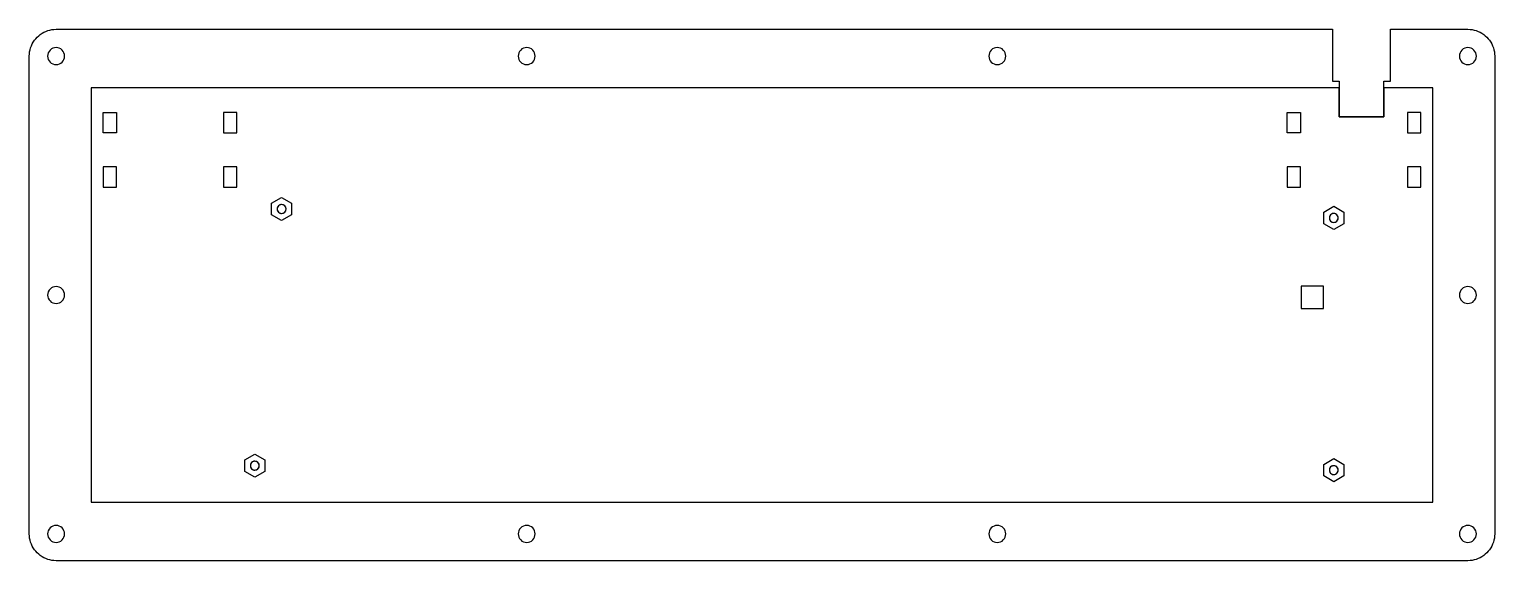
# Model space of a CAD drawing. Extents: x 5 to 334, y 4 to 123.
import ezdxf

# ---------------------------------------------------------------- set-up
doc = ezdxf.new("R2010")
doc.units = 0
doc.layers.get('0').update_dxf_attribs({"linetype": 'CONTINUOUS'})

msp = doc.modelspace()

# ---------------------------------------------------------------- linework, layer by layer
at = {"color": 7}
for p, q in [((6.758236, 121.367244), (7.103967, 121.687637)), ((7.103967, 121.687637), (7.47396, 121.979609)), ((7.47396, 121.979609), (7.866205, 122.240575)), ((7.866205, 122.240575), (8.277024, 122.471569)), ((8.277024, 122.471569), (8.703876, 122.668456)), ((8.703876, 122.668456), (9.146206, 122.831754)), ((9.146206, 122.831754), (9.59994, 122.959394)), ((9.59994, 122.959394), (10.061929, 123.051378)), ((10.061929, 123.051378), (10.530109, 123.106672)), ((10.530109, 123.106672), (10.999851, 123.125275)), ((10.999851, 123.125275), (297.42733, 123.125275)), ((297.42733, 123.125275), (297.42733, 111.500145)), ((310.42756, 111.500146), (310.42756, 123.125276)), ((310.42756, 123.125276), (327.80118, 123.125276)), ((327.80118, 123.125276), (328.27195, 123.106673)), ((328.27195, 123.106673), (328.74014, 123.051379)), ((328.74014, 123.051379), (329.20213, 122.959395)), ((329.20213, 122.959395), (329.65585, 122.831754)), ((329.65585, 122.831754), (330.0982, 122.668457)), ((330.0982, 122.668457), (330.52505, 122.471569)), ((330.52505, 122.471569), (330.93587, 122.240576)), ((330.93587, 122.240576), (331.3281, 121.97961)), ((331.3281, 121.97961), (331.6981, 121.687638)), ((331.6981, 121.687638), (332.04382, 121.367244)), ((5.07411, 118.063569), (5.166106, 118.525557)), ((5.166106, 118.525557), (5.294243, 118.979276)), ((5.294243, 118.979276), (5.457042, 119.421626)), ((5.457042, 119.421626), (5.653918, 119.848473)), ((5.653918, 119.848473), (5.884926, 120.259301)), ((5.884926, 120.259301), (6.145884, 120.651525)), ((6.145884, 120.651525), (6.437852, 121.021528)), ((6.437852, 121.021528), (6.758236, 121.367244)), ((332.04382, 121.367244), (332.36421, 121.021529)), ((332.36421, 121.021529), (332.65618, 120.651525)), ((332.65618, 120.651525), (332.91715, 120.259301)), ((332.91715, 120.259301), (333.14814, 119.848474)), ((333.14814, 119.848474), (333.34503, 119.421626)), ((333.34503, 119.421626), (333.50781, 118.979276)), ((333.50781, 118.979276), (333.63597, 118.525557)), ((333.63597, 118.525557), (333.72797, 118.06357)), ((5.000291, 117.124609), (5.018812, 117.595381)), ((5.000291, 9.87431), (5.000291, 117.124609)), ((5.018812, 117.595381), (5.07411, 118.063569)), ((333.72797, 118.06357), (333.78327, 117.595381)), ((333.78327, 117.595381), (333.80087, 117.125643)), ((333.80087, 117.125643), (333.80187, 9.87431)), ((297.42733, 111.500145), (298.92749, 111.500145)), ((298.92749, 111.500145), (298.92749, 103.500117)), ((308.9274, 103.500117), (308.9274, 111.500146)), ((308.9274, 111.500146), (310.42756, 111.500146)), ((298.92749, 103.500117), (300.45401, 103.500117)), ((300.45401, 103.500117), (307.40088, 103.500117)), ((307.40088, 103.500117), (308.9274, 103.500117)), ((5.018812, 9.40354), (5.000291, 9.87431)), ((333.80187, 9.87431), (333.78327, 9.40354)), ((5.07411, 8.93535), (5.018812, 9.40354)), ((5.166106, 8.47336), (5.07411, 8.93535)), ((5.294243, 8.01964), (5.166106, 8.47336)), ((5.457042, 7.57729), (5.294243, 8.01964)), ((5.653918, 7.15044), (5.457042, 7.57729)), ((5.884926, 6.73962), (5.653918, 7.15044)), ((6.145884, 6.34739), (5.884926, 6.73962)), ((332.91715, 6.73962), (332.65618, 6.34739)), ((333.14814, 7.15044), (332.91715, 6.73962)), ((333.34503, 7.57729), (333.14814, 7.15044)), ((333.50781, 8.01964), (333.34503, 7.57729)), ((333.63597, 8.47336), (333.50781, 8.01964)), ((333.72797, 8.93535), (333.63597, 8.47336)), ((333.78327, 9.40354), (333.72797, 8.93535)), ((6.437852, 5.97739), (6.145884, 6.34739)), ((6.758236, 5.63167), (6.437852, 5.97739)), ((7.103967, 5.31128), (6.758236, 5.63167)), ((7.47396, 5.01931), (7.103967, 5.31128)), ((7.866205, 4.75834), (7.47396, 5.01931)), ((8.277024, 4.52735), (7.866205, 4.75834)), ((8.703876, 4.33046), (8.277024, 4.52735)), ((9.146206, 4.16768), (8.703876, 4.33046)), ((9.59994, 4.03952), (9.146206, 4.16768)), ((10.061929, 3.94752), (9.59994, 4.03952)), ((10.530109, 3.89222), (10.061929, 3.94752)), ((10.999851, 3.87462), (10.530109, 3.89222)), ((327.80118, 3.87462), (10.999851, 3.87462)), ((328.27195, 3.89222), (327.80118, 3.87462)), ((328.74014, 3.94752), (328.27195, 3.89222)), ((329.20213, 4.03952), (328.74014, 3.94752)), ((329.65585, 4.16768), (329.20213, 4.03952)), ((330.0982, 4.33046), (329.65585, 4.16768)), ((330.52505, 4.52735), (330.0982, 4.33046)), ((330.93587, 4.75834), (330.52505, 4.52735)), ((331.3281, 5.01931), (330.93587, 4.75834)), ((331.6981, 5.31128), (331.3281, 5.01931)), ((332.04382, 5.63167), (331.6981, 5.31128)), ((332.36421, 5.97739), (332.04382, 5.63167)), ((332.65618, 6.34739), (332.36421, 5.97739))]:
    msp.add_line(p, q, dxfattribs=at)
at = {"color": 3}
for p, q in [((9.10006, 117.124497), (9.10006, 117.124497)), ((114.70106, 117.124497), (114.70106, 117.124497)), ((220.30106, 117.124497), (220.30106, 117.124497)), ((220.30106, 117.124497), (220.30106, 117.124497)), ((325.90156, 117.125497), (325.90156, 117.125497)), ((21.57983, 99.905406), (21.57983, 104.455276)), ((21.57983, 104.455276), (24.57965, 104.455275)), ((24.57965, 104.455275), (24.57965, 99.905406)), ((51.58006, 104.455276), (48.58025, 104.455275)), ((48.58025, 104.455275), (48.58025, 99.905406)), ((51.58006, 99.905406), (51.58006, 104.455276)), ((287.222002, 99.905406), (287.222002, 104.455276)), ((287.222002, 104.455276), (290.221822, 104.455275)), ((290.221822, 104.455275), (290.221822, 99.905406)), ((317.222232, 104.455276), (314.222422, 104.455275)), ((314.222422, 104.455275), (314.222422, 99.905406)), ((317.222232, 99.905406), (317.222232, 104.455276)), ((24.57965, 99.905406), (21.57983, 99.905406)), ((48.58025, 99.905406), (51.58006, 99.905406)), ((290.221822, 99.905406), (287.222002, 99.905406)), ((314.222422, 99.905406), (317.222232, 99.905406)), ((24.57965, 92.242406), (21.57983, 92.242406)), ((21.57983, 92.242406), (21.57983, 87.692406)), ((24.57965, 87.692406), (24.57965, 92.242406)), ((51.58006, 92.242406), (48.58025, 92.242406)), ((48.58025, 92.242406), (48.58025, 87.692406)), ((51.58006, 87.692406), (51.58006, 92.242406)), ((290.221822, 92.242406), (287.222002, 92.242406)), ((287.222002, 92.242406), (287.222002, 87.692406)), ((290.221822, 87.692406), (290.221822, 92.242406)), ((317.222232, 92.242406), (314.222422, 92.242406)), ((314.222422, 92.242406), (314.222422, 87.692406)), ((317.222232, 87.692406), (317.222232, 92.242406)), ((21.57983, 87.692406), (24.57965, 87.692406)), ((48.58025, 87.692406), (51.58006, 87.692406)), ((287.222002, 87.692406), (290.221822, 87.692406)), ((314.222422, 87.692406), (317.222232, 87.692406)), ((60.60086, 82.800151), (60.60086, 82.800151)), ((296.70085, 80.800151), (296.70085, 80.800151)), ((9.10006, 63.499497), (9.10006, 63.499497)), ((295.40106, 65.500001), (290.40106, 65.500001)), ((290.40106, 65.500001), (290.40106, 60.500001)), ((295.40106, 60.500001), (295.40106, 65.500001)), ((325.90156, 63.499497), (325.90156, 63.499497)), ((290.40106, 60.500001), (295.40106, 60.500001)), ((54.60086, 25.200149), (54.60086, 25.200149)), ((296.70085, 24.200149), (296.70085, 24.200149)), ((9.10006, 9.8745), (9.10006, 9.8745)), ((114.70106, 9.8745), (114.70106, 9.8745)), ((220.30106, 9.8745), (220.30106, 9.8745)), ((325.90156, 9.8745), (325.90156, 9.8745))]:
    msp.add_line(p, q, dxfattribs=at)
at = {"color": 6}
for p, q in [((18.901172, 109.999979), (18.901172, 16.999972)), ((298.92749, 109.999979), (18.901172, 109.999979)), ((18.901172, 109.999979), (18.901172, 109.999979)), ((298.92749, 103.500117), (298.92749, 109.999979)), ((319.900878, 109.999979), (308.92739, 109.999979)), ((308.92739, 109.999979), (308.92739, 103.500117)), ((319.900878, 16.999972), (319.900878, 109.999979)), ((308.92739, 103.500117), (298.92749, 103.500117)), ((18.901172, 16.999972), (319.900878, 16.999972))]:
    msp.add_line(p, q, dxfattribs=at)
at = {"color": 5}
for p, q in [((59.35108, 84.099403), (61.60107, 85.398032)), ((59.35108, 81.501112), (59.35108, 84.099403)), ((61.60107, 85.398032), (63.85106, 84.099403)), ((61.60107, 83.800196), (61.60107, 83.800196)), ((63.85106, 84.099403), (63.85106, 81.501112)), ((295.45107, 82.099403), (297.70106, 83.398032)), ((297.70106, 83.398032), (299.95105, 82.099403)), ((61.60107, 80.201967), (59.35108, 81.501112)), ((63.85106, 81.501112), (61.60107, 80.201967)), ((295.45107, 79.501112), (295.45107, 82.099403)), ((297.70106, 78.201967), (295.45107, 79.501112)), ((297.70106, 81.800196), (297.70106, 81.800196)), ((299.95105, 79.501112), (297.70106, 78.201967)), ((299.95105, 82.099403), (299.95105, 79.501112)), ((53.35108, 26.499401), (55.60107, 27.79803)), ((53.35108, 23.90111), (53.35108, 26.499401)), ((55.60107, 27.79803), (57.85106, 26.499401)), ((57.85106, 26.499401), (57.85106, 23.90111)), ((295.45107, 25.499401), (297.70106, 26.79803)), ((297.70106, 26.79803), (299.95105, 25.499401)), ((55.60107, 22.601965), (53.35108, 23.90111)), ((55.60107, 26.200194), (55.60107, 26.200194)), ((57.85106, 23.90111), (55.60107, 22.601965)), ((295.45107, 22.90111), (295.45107, 25.499401)), ((297.70106, 25.200194), (297.70106, 25.200194)), ((299.95105, 25.499401), (299.95105, 22.90111)), ((297.70106, 21.601965), (295.45107, 22.90111)), ((299.95105, 22.90111), (297.70106, 21.601965))]:
    msp.add_line(p, q, dxfattribs=at)
at = {"color": 3}
for points in [[(9.656557, 118.468001), (9.300238, 118.111681), (9.10006, 117.628409), (9.10006, 117.124497)], [(11.00006, 119.024498), (10.496148, 119.024498), (10.012876, 118.82432), (9.656557, 118.468001)], [(12.343563, 118.468001), (11.987244, 118.82432), (11.503972, 119.024498), (11.00006, 119.024498)], [(12.90006, 117.124497), (12.90006, 117.628409), (12.699882, 118.111681), (12.343563, 118.468001)], [(115.257557, 118.468001), (114.901238, 118.111681), (114.70106, 117.628409), (114.70106, 117.124497)], [(116.60106, 119.024498), (116.097149, 119.024498), (115.613876, 118.82432), (115.257557, 118.468001)], [(117.944563, 118.468001), (117.588244, 118.82432), (117.104972, 119.024498), (116.60106, 119.024498)], [(118.50106, 117.124497), (118.50106, 117.628409), (118.300882, 118.111681), (117.944563, 118.468001)], [(220.857557, 118.468001), (220.501238, 118.111681), (220.30106, 117.628409), (220.30106, 117.124497)], [(220.857557, 118.468001), (220.501238, 118.111681), (220.30106, 117.628409), (220.30106, 117.124497)], [(222.20106, 119.024498), (221.697149, 119.024498), (221.213876, 118.82432), (220.857557, 118.468001)], [(222.20106, 119.024498), (221.697149, 119.024498), (221.213876, 118.82432), (220.857557, 118.468001)], [(223.544563, 118.468001), (223.188244, 118.82432), (222.704972, 119.024498), (222.20106, 119.024498)], [(223.544563, 118.468001), (223.188244, 118.82432), (222.704972, 119.024498), (222.20106, 119.024498)], [(224.10106, 117.124497), (224.10106, 117.628409), (223.900882, 118.111681), (223.544563, 118.468001)], [(224.10106, 117.124497), (224.10106, 117.628409), (223.900882, 118.111681), (223.544563, 118.468001)], [(326.458057, 118.469001), (326.101738, 118.112681), (325.90156, 117.629409), (325.90156, 117.125497)], [(327.80156, 119.025498), (327.297649, 119.025498), (326.814376, 118.82532), (326.458057, 118.469001)], [(329.145063, 118.469001), (328.788744, 118.82532), (328.305472, 119.025498), (327.80156, 119.025498)], [(329.70156, 117.125497), (329.70156, 117.629409), (329.501382, 118.112681), (329.145063, 118.469001)], [(9.10006, 117.124497), (9.10006, 116.075156), (9.950719, 115.224498), (11.00006, 115.224498)], [(11.00006, 115.224498), (12.049401, 115.224498), (12.90006, 116.075156), (12.90006, 117.124497)], [(114.70106, 117.124497), (114.70106, 116.075156), (115.551719, 115.224498), (116.60106, 115.224498)], [(116.60106, 115.224498), (117.650401, 115.224498), (118.50106, 116.075156), (118.50106, 117.124497)], [(220.30106, 117.124497), (220.30106, 116.075156), (221.151719, 115.224498), (222.20106, 115.224498)], [(220.30106, 117.124497), (220.30106, 116.075156), (221.151719, 115.224498), (222.20106, 115.224498)], [(222.20106, 115.224498), (223.250401, 115.224498), (224.10106, 116.075156), (224.10106, 117.124497)], [(222.20106, 115.224498), (223.250401, 115.224498), (224.10106, 116.075156), (224.10106, 117.124497)], [(325.90156, 117.125497), (325.90156, 116.076156), (326.752219, 115.225498), (327.80156, 115.225498)], [(327.80156, 115.225498), (328.850901, 115.225498), (329.70156, 116.076156), (329.70156, 117.125497)], [(61.10086, 83.666176), (60.791459, 83.487544), (60.60086, 83.157417), (60.60086, 82.800151)], [(60.60086, 82.800151), (60.60086, 82.442885), (60.791459, 82.112758), (61.10086, 81.934126)], [(62.10086, 83.666176), (61.791459, 83.844809), (61.410261, 83.844809), (61.10086, 83.666176)], [(62.60086, 82.800151), (62.60086, 83.157417), (62.410261, 83.487544), (62.10086, 83.666176)], [(62.10086, 81.934126), (62.410261, 82.112758), (62.60086, 82.442885), (62.60086, 82.800151)], [(61.10086, 81.934126), (61.410261, 81.755493), (61.791459, 81.755493), (62.10086, 81.934126)], [(297.20085, 81.666176), (296.891449, 81.487544), (296.70085, 81.157417), (296.70085, 80.800151)], [(296.70085, 80.800151), (296.70085, 80.442885), (296.891449, 80.112758), (297.20085, 79.934126)], [(298.20085, 81.666176), (297.891449, 81.844809), (297.510251, 81.844809), (297.20085, 81.666176)], [(297.20085, 79.934126), (297.510251, 79.755493), (297.891449, 79.755493), (298.20085, 79.934126)], [(298.70085, 80.800151), (298.70085, 81.157417), (298.510251, 81.487544), (298.20085, 81.666176)], [(298.20085, 79.934126), (298.510251, 80.112758), (298.70085, 80.442885), (298.70085, 80.800151)], [(9.656557, 64.843001), (9.300238, 64.486681), (9.10006, 64.003409), (9.10006, 63.499497)], [(9.10006, 63.499497), (9.10006, 62.450156), (9.950719, 61.599498), (11.00006, 61.599498)], [(11.00006, 65.399498), (10.496148, 65.399498), (10.012876, 65.19932), (9.656557, 64.843001)], [(12.343563, 64.843001), (11.987244, 65.19932), (11.503972, 65.399498), (11.00006, 65.399498)], [(11.00006, 61.599498), (12.049401, 61.599498), (12.90006, 62.450156), (12.90006, 63.499497)], [(12.90006, 63.499497), (12.90006, 64.003409), (12.699882, 64.486681), (12.343563, 64.843001)], [(326.458057, 64.843001), (326.101738, 64.486681), (325.90156, 64.003409), (325.90156, 63.499497)], [(325.90156, 63.499497), (325.90156, 62.450156), (326.752219, 61.599498), (327.80156, 61.599498)], [(327.80156, 65.399498), (327.297649, 65.399498), (326.814376, 65.19932), (326.458057, 64.843001)], [(329.145063, 64.843001), (328.788744, 65.19932), (328.305472, 65.399498), (327.80156, 65.399498)], [(327.80156, 61.599498), (328.850901, 61.599498), (329.70156, 62.450156), (329.70156, 63.499497)], [(329.70156, 63.499497), (329.70156, 64.003409), (329.501382, 64.486681), (329.145063, 64.843001)], [(55.10086, 26.066174), (54.791459, 25.887542), (54.60086, 25.557415), (54.60086, 25.200149)], [(54.60086, 25.200149), (54.60086, 24.842883), (54.791459, 24.512756), (55.10086, 24.334124)], [(56.10086, 26.066174), (55.791459, 26.244807), (55.410261, 26.244807), (55.10086, 26.066174)], [(55.10086, 24.334124), (55.410261, 24.155491), (55.791459, 24.155491), (56.10086, 24.334124)], [(56.60086, 25.200149), (56.60086, 25.557415), (56.410261, 25.887542), (56.10086, 26.066174)], [(56.10086, 24.334124), (56.410261, 24.512756), (56.60086, 24.842883), (56.60086, 25.200149)], [(297.20085, 25.066174), (296.891449, 24.887542), (296.70085, 24.557415), (296.70085, 24.200149)], [(296.70085, 24.200149), (296.70085, 23.842883), (296.891449, 23.512756), (297.20085, 23.334124)], [(298.20085, 25.066174), (297.891449, 25.244807), (297.510251, 25.244807), (297.20085, 25.066174)], [(297.20085, 23.334124), (297.510251, 23.155491), (297.891449, 23.155491), (298.20085, 23.334124)], [(298.70085, 24.200149), (298.70085, 24.557415), (298.510251, 24.887542), (298.20085, 25.066174)], [(298.20085, 23.334124), (298.510251, 23.512756), (298.70085, 23.842883), (298.70085, 24.200149)], [(9.656557, 11.218003), (9.300238, 10.861684), (9.10006, 10.378411), (9.10006, 9.8745)], [(9.10006, 9.8745), (9.10006, 9.370589), (9.300238, 8.887316), (9.656557, 8.530997)], [(11.00006, 11.7745), (10.496149, 11.7745), (10.012876, 11.574322), (9.656557, 11.218003)], [(12.343563, 11.218003), (11.987244, 11.574322), (11.503971, 11.7745), (11.00006, 11.7745)], [(12.90006, 9.8745), (12.90006, 10.378411), (12.699882, 10.861684), (12.343563, 11.218003)], [(12.343563, 8.530997), (12.699882, 8.887316), (12.90006, 9.370589), (12.90006, 9.8745)], [(115.257557, 11.218003), (114.901238, 10.861684), (114.70106, 10.378411), (114.70106, 9.8745)], [(114.70106, 9.8745), (114.70106, 9.370589), (114.901238, 8.887316), (115.257557, 8.530997)], [(116.60106, 11.7745), (116.097149, 11.7745), (115.613876, 11.574322), (115.257557, 11.218003)], [(117.944563, 11.218003), (117.588244, 11.574322), (117.104971, 11.7745), (116.60106, 11.7745)], [(118.50106, 9.8745), (118.50106, 10.378411), (118.300882, 10.861684), (117.944563, 11.218003)], [(117.944563, 8.530997), (118.300882, 8.887316), (118.50106, 9.370589), (118.50106, 9.8745)], [(220.857557, 11.218003), (220.501238, 10.861684), (220.30106, 10.378411), (220.30106, 9.8745)], [(220.30106, 9.8745), (220.30106, 9.370589), (220.501238, 8.887316), (220.857557, 8.530997)], [(222.20106, 11.7745), (221.697149, 11.7745), (221.213876, 11.574322), (220.857557, 11.218003)], [(223.544563, 11.218003), (223.188244, 11.574322), (222.704971, 11.7745), (222.20106, 11.7745)], [(224.10106, 9.8745), (224.10106, 10.378411), (223.900882, 10.861684), (223.544563, 11.218003)], [(223.544563, 8.530997), (223.900882, 8.887316), (224.10106, 9.370589), (224.10106, 9.8745)], [(326.458057, 11.218003), (326.101738, 10.861684), (325.90156, 10.378411), (325.90156, 9.8745)], [(325.90156, 9.8745), (325.90156, 9.370589), (326.101738, 8.887316), (326.458057, 8.530997)], [(327.80156, 11.7745), (327.297649, 11.7745), (326.814376, 11.574322), (326.458057, 11.218003)], [(329.145063, 11.218003), (328.788744, 11.574322), (328.305471, 11.7745), (327.80156, 11.7745)], [(329.70156, 9.8745), (329.70156, 10.378411), (329.501382, 10.861684), (329.145063, 11.218003)], [(329.145063, 8.530997), (329.501382, 8.887316), (329.70156, 9.370589), (329.70156, 9.8745)], [(9.656557, 8.530997), (10.012876, 8.174678), (10.496149, 7.9745), (11.00006, 7.9745)], [(11.00006, 7.9745), (11.503971, 7.9745), (11.987244, 8.174678), (12.343563, 8.530997)], [(115.257557, 8.530997), (115.613876, 8.174678), (116.097149, 7.9745), (116.60106, 7.9745)], [(116.60106, 7.9745), (117.104971, 7.9745), (117.588244, 8.174678), (117.944563, 8.530997)], [(220.857557, 8.530997), (221.213876, 8.174678), (221.697149, 7.9745), (222.20106, 7.9745)], [(222.20106, 7.9745), (222.704971, 7.9745), (223.188244, 8.174678), (223.544563, 8.530997)], [(326.458057, 8.530997), (326.814376, 8.174678), (327.297649, 7.9745), (327.80156, 7.9745)], [(327.80156, 7.9745), (328.305471, 7.9745), (328.788744, 8.174678), (329.145063, 8.530997)]]:
    msp.add_open_spline(points, degree=3, dxfattribs=at)
at = {"color": 5}
for points in [[(60.893688, 83.507487), (60.706054, 83.319951), (60.600626, 83.065543), (60.60061, 82.800258)], [(60.60061, 82.800258), (60.600626, 82.534972), (60.706053, 82.280564), (60.893687, 82.093028)], [(61.60107, 83.800196), (61.335785, 83.800318), (61.081322, 83.695024), (60.893688, 83.507487)], [(62.60101, 82.800258), (62.600976, 83.352495), (62.153307, 83.800163), (61.60107, 83.800196)], [(61.60107, 81.800319), (62.153307, 81.800352), (62.600976, 82.24802), (62.60101, 82.800258)], [(60.893687, 82.093028), (61.081322, 81.905492), (61.335784, 81.800197), (61.60107, 81.800319)], [(296.993678, 81.507487), (296.806044, 81.319951), (296.700616, 81.065543), (296.7006, 80.800258)], [(296.7006, 80.800258), (296.700616, 80.534972), (296.806043, 80.280564), (296.993677, 80.093028)], [(296.993677, 80.093028), (297.181312, 79.905492), (297.435774, 79.800197), (297.70106, 79.800319)], [(297.70106, 81.800196), (297.435775, 81.800318), (297.181312, 81.695024), (296.993678, 81.507487)], [(298.701, 80.800258), (298.700966, 81.352495), (298.253297, 81.800163), (297.70106, 81.800196)], [(297.70106, 79.800319), (298.253297, 79.800352), (298.700966, 80.24802), (298.701, 80.800258)], [(54.893688, 25.907485), (54.706054, 25.719949), (54.600626, 25.465541), (54.60061, 25.200256)], [(54.60061, 25.200256), (54.600626, 24.93497), (54.706053, 24.680562), (54.893687, 24.493026)], [(54.893687, 24.493026), (55.081322, 24.30549), (55.335784, 24.200195), (55.60107, 24.200317)], [(55.60107, 26.200194), (55.335785, 26.200316), (55.081322, 26.095022), (54.893688, 25.907485)], [(56.60101, 25.200256), (56.600976, 25.752493), (56.153307, 26.200161), (55.60107, 26.200194)], [(55.60107, 24.200317), (56.153307, 24.20035), (56.600976, 24.648018), (56.60101, 25.200256)], [(296.993678, 24.907485), (296.806044, 24.719949), (296.700616, 24.465541), (296.7006, 24.200256)], [(296.7006, 24.200256), (296.700616, 23.93497), (296.806043, 23.680562), (296.993677, 23.493026)], [(296.993677, 23.493026), (297.181312, 23.30549), (297.435774, 23.200195), (297.70106, 23.200317)], [(297.70106, 25.200194), (297.435775, 25.200316), (297.181312, 25.095022), (296.993678, 24.907485)], [(298.701, 24.200256), (298.700966, 24.752493), (298.253297, 25.200161), (297.70106, 25.200194)], [(297.70106, 23.200317), (298.253297, 23.20035), (298.700966, 23.648018), (298.701, 24.200256)]]:
    msp.add_open_spline(points, degree=3, dxfattribs=at)

doc.saveas('drawing.dxf')
